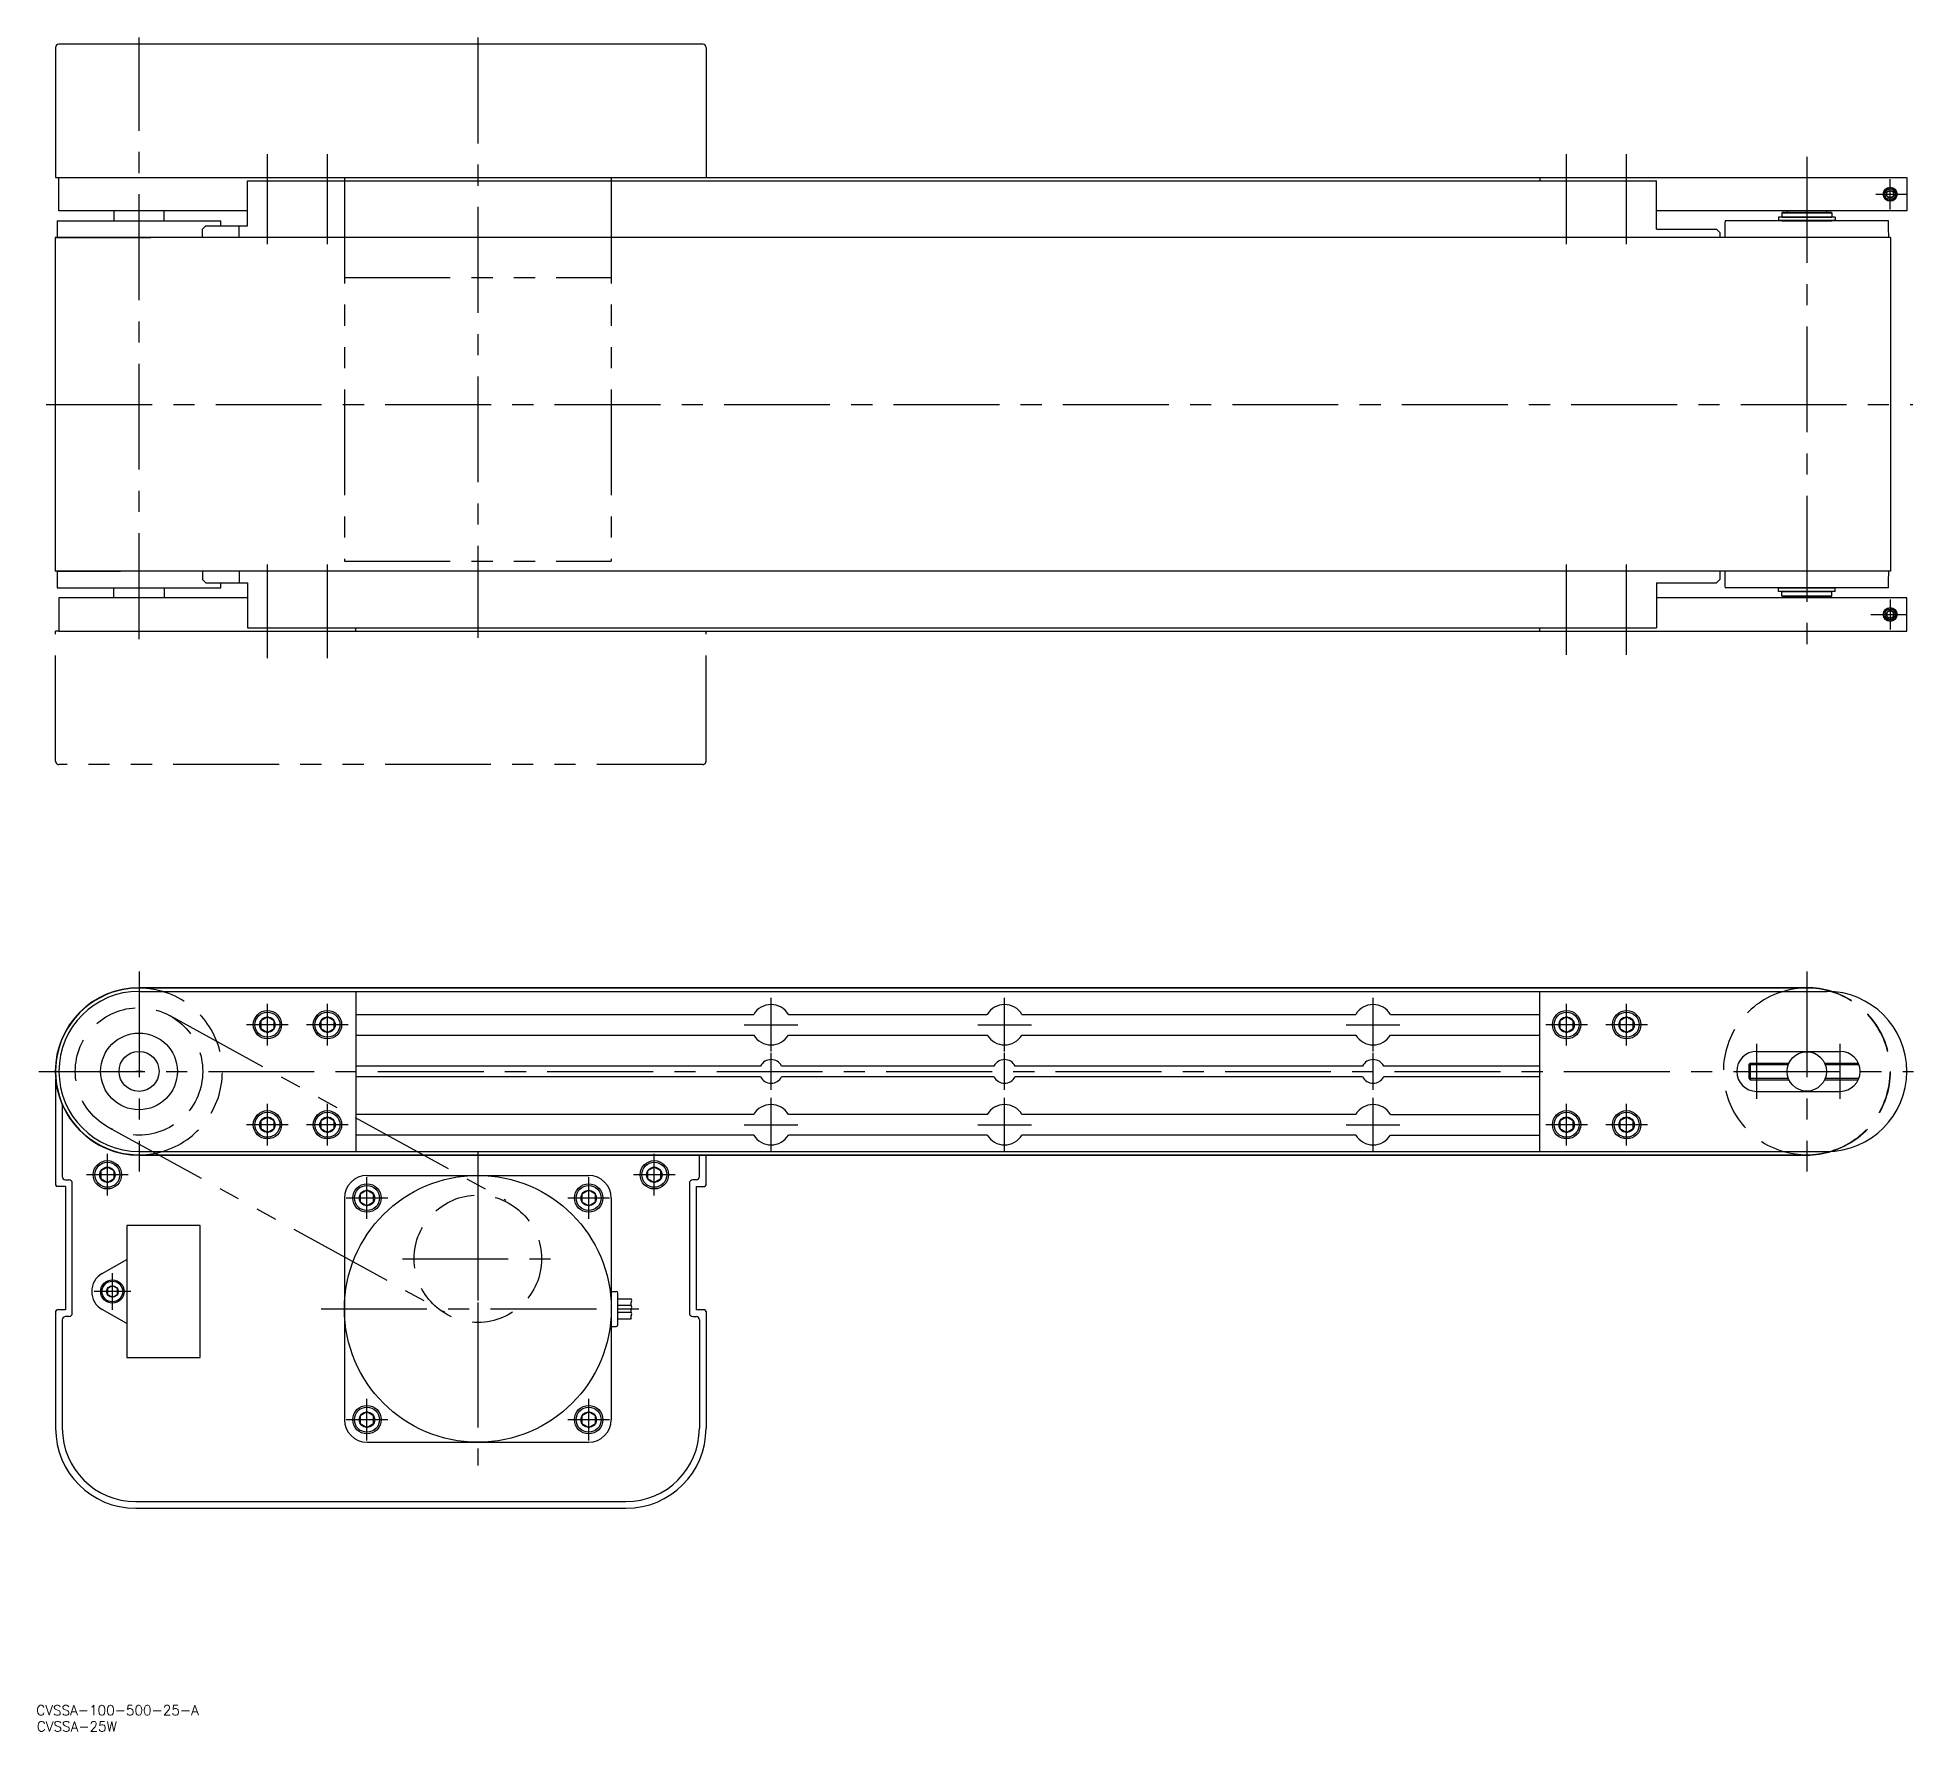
# Model space of a CAD drawing. Extents: x -30 to 532, y -198 to 310.
import ezdxf

# ---------------------------------------------------------------- set-up
doc = ezdxf.new("R2010")
doc.units = 0
for name, pattern in [('CENTER', [50.8, 31.75, -6.35, 6.35, -6.35]), ('DASHED', [19.05, 12.7, -6.35]), ('PHANTOM', [63.5, 31.75, -6.35, 6.35, -6.35, 6.35, -6.35])]:
    doc.linetypes.add(name, pattern=pattern)
doc.layers.get('0').update_dxf_attribs({"linetype": 'CONTINUOUS'})
doc.layers.add('CENTER', color=1, linetype='CENTER')
doc.styles.get("Standard").update_dxf_attribs({"font": 'txt.shx', "height": 3, "bigfont": 'bigfont.shx'})

# ---------------------------------------------------------------- blocks, each defined once
blk = doc.blocks.new('*U57')
at = {"color": 7, "linetype": 'CONTINUOUS'}
blk.add_text('CVSSA-100-500-25-A', height=3, dxfattribs=at).set_placement((-30.81, -193.06))
blk = doc.blocks.new('*U58')
at = {"color": 7, "linetype": 'CONTINUOUS'}
blk.add_text('CVSSA-25W', height=3, dxfattribs=at).set_placement((-30.67, -197.92))

msp = doc.modelspace()

# ---------------------------------------------------------------- linework, layer by layer
at = {"color": 7, "linetype": 'CONTINUOUS'}
for p, q in [((-25, 307), (-25, 268)), ((169, 308), (-24, 308)), ((164.71, 308), (-20, 308)), ((170, 307), (170, 268)), ((-25, 268), (530, 268)), ((-24, 258), (-24, 268)), ((32.5, 253.5), (32.5, 267)), ((32.5, 267), (455, 267)), ((70.78, 268), (130.78, 268)), ((420, 268), (420, 267)), ((455, 252.5), (455, 267)), ((530, 268), (530, 258)), ((530, 268), (530, 258)), ((524, 263.58), (525, 264.15)), ((524, 262.42), (524, 263.58)), ((525, 261.85), (524, 262.42)), ((525, 264.15), (526, 263.58)), ((526, 262.42), (525, 261.85)), ((526, 263.58), (526, 262.42)), ((-24.5, 255), (24.5, 255)), ((32.5, 258), (-24, 258)), ((-7.5, 258), (-7.5, 255)), ((7.5, 255), (7.5, 258)), ((19.04, 252.5), (20.04, 253.5)), ((20.04, 253.5), (32.5, 253.5)), ((30, 250), (30, 253.5)), ((530, 258), (455, 258)), ((524.5, 255), (475.5, 255)), ((508.5, 256.15), (491.5, 256.15)), ((491.5, 256.15), (491.5, 255.15)), ((508.5, 255.15), (491.5, 255.15)), ((492.7, 257.65), (492.5, 257.45)), ((492.7, 257.65), (492.5, 257.45)), ((492.5, 257.45), (492.5, 256.15)), ((492.5, 257.45), (507.5, 257.45)), ((492.5, 257.45), (507.5, 257.45)), ((492.5, 256.15), (507.5, 256.15)), ((492.5, 255), (507.5, 255)), ((492.7, 257.65), (507.3, 257.65)), ((492.7, 257.65), (507.3, 257.65)), ((492.85, 255.15), (492.85, 255)), ((494.1, 258), (494.1, 257.65)), ((494.1, 258), (494.1, 257.65)), ((500, 258.59), (500, 253.07)), ((505.9, 258), (505.9, 257.65)), ((505.9, 258), (505.9, 257.65)), ((507.15, 255.15), (507.15, 255)), ((507.3, 257.65), (507.5, 257.45)), ((507.3, 257.65), (507.5, 257.45)), ((507.5, 257.45), (507.5, 256.15)), ((508.5, 256.15), (508.5, 255.15)), ((-25.1, 250), (3.5, 250)), ((525.1, 250), (-25.1, 250)), ((-25.1, 250), (-25.1, 150)), ((19.04, 250), (19.04, 252.5)), ((455, 252.5), (472.96, 252.5)), ((472.96, 252.5), (473.96, 251.5)), ((473.96, 251.5), (473.96, 250)), ((525.1, 250), (525.1, 150)), ((525.1, 150), (-25.1, 150)), ((-24.6, 150), (-5.6, 150)), ((19.04, 150), (19.04, 147.5)), ((19.04, 147.5), (20.04, 146.5)), ((20.04, 146.5), (32.5, 146.5)), ((30, 150), (30, 146.5)), ((32.5, 146.5), (32.5, 133)), ((455, 146.5), (455, 133)), ((455, 146.5), (472.96, 146.5)), ((472.96, 146.5), (473.96, 147.5)), ((473.96, 150), (473.96, 147.5)), ((-24.5, 145), (24.5, 145)), ((32.5, 142), (-24, 142)), ((-24, 142), (-24, 132)), ((-7.5, 142), (-7.5, 145)), ((7.5, 145), (7.5, 142)), ((530, 142), (455, 142)), ((524.5, 145), (475.5, 145)), ((508.5, 144.85), (491.5, 144.85)), ((491.5, 143.85), (491.5, 144.85)), ((508.5, 143.85), (491.5, 143.85)), ((492.5, 145), (507.5, 145)), ((492.5, 143.85), (507.5, 143.85)), ((492.5, 142.55), (492.5, 143.85)), ((492.7, 142.35), (492.5, 142.55)), ((492.5, 142.55), (507.5, 142.55)), ((492.7, 142.35), (507.3, 142.35)), ((492.85, 144.85), (492.85, 145)), ((494.1, 142), (494.1, 142.35)), ((505.9, 142), (505.9, 142.35)), ((507.15, 144.85), (507.15, 145)), ((507.3, 142.35), (507.5, 142.55)), ((507.5, 142.55), (507.5, 143.85)), ((508.5, 143.85), (508.5, 144.85)), ((530, 132), (530, 142)), ((525, 138.15), (524, 137.58)), ((524, 137.58), (524, 136.42)), ((524, 136.42), (525, 135.85)), ((526, 137.58), (525, 138.15)), ((525, 135.85), (526, 136.42)), ((526, 136.42), (526, 137.58)), ((-24, 132), (530, 132)), ((32.5, 133), (455, 133)), ((65, 132), (65, 133)), ((420, 132), (420, 133)), ((500, 25.1), (0, 25.1)), ((500, 25), (0, 25)), ((0, 24), (420, 24)), ((65, 24), (65, -24)), ((420, -24), (420, 24)), ((420, 24), (506, 24)), ((65, 17.1), (184.3, 17.1)), ((194.7, 17.1), (254.3, 17.1)), ((264.7, 17.1), (364.8, 17.1)), ((375.2, 17.1), (420, 17.1)), ((36.48, 15.15), (36.48, 12.85)), ((38.5, 16.31), (36.5, 15.15)), ((36.5, 12.85), (38.5, 11.69)), ((40.5, 15.15), (38.5, 16.31)), ((38.5, 11.69), (40.5, 12.85)), ((40.5, 12.85), (40.5, 15.15)), ((56.5, 16.31), (54.5, 15.15)), ((54.5, 15.15), (54.5, 12.85)), ((54.5, 12.85), (56.5, 11.69)), ((58.5, 15.15), (56.5, 16.31)), ((56.5, 11.69), (58.5, 12.85)), ((58.5, 12.85), (58.5, 15.15)), ((428, 16.31), (426, 15.15)), ((426, 15.15), (426, 12.85)), ((426, 12.85), (428, 11.69)), ((430, 15.15), (428, 16.31)), ((428, 11.69), (430, 12.85)), ((430, 12.85), (430, 15.15)), ((446, 16.31), (444, 15.15)), ((444, 15.15), (444, 12.85)), ((444, 12.85), (446, 11.69)), ((448, 15.15), (446, 16.31)), ((446, 11.69), (448, 12.85)), ((448, 12.85), (448, 15.15)), ((65, 10.9), (184.3, 10.9)), ((194.7, 10.9), (254.3, 10.9)), ((264.7, 10.9), (364.8, 10.9)), ((375.2, 10.9), (420, 10.9)), ((485, 6), (510, 6)), ((186.33, 1.6), (65, 1.6)), ((256.33, 1.6), (192.67, 1.6)), ((366.83, 1.6), (262.67, 1.6)), ((420, 1.6), (373.17, 1.6)), ((412.83, 1.6), (405.65, 1.6)), ((483.03, 2.5), (482.6, 2.07)), ((482.6, 2.07), (482.6, -2.07)), ((483.03, 2.5), (483.03, -2.5)), ((483.03, 2.5), (494.66, 2.5)), ((505.34, 2.5), (515.45, 2.5)), ((-25, -2.24), (-25, -34)), ((186.33, -1.6), (65, -1.6)), ((256.33, -1.6), (192.67, -1.6)), ((366.83, -1.6), (262.67, -1.6)), ((420, -1.6), (373.17, -1.6)), ((412.83, -1.6), (405.65, -1.6)), ((482.6, -2.07), (483.03, -2.5)), ((483.03, -2.5), (494.66, -2.5)), ((505.34, -2.5), (515.45, -2.5)), ((-23.01, -10.03), (-23.01, -31.5)), ((485, -6), (510, -6)), ((38.5, -13.69), (36.5, -14.85)), ((36.5, -14.85), (36.5, -17.15)), ((40.5, -14.85), (38.5, -13.69)), ((40.5, -17.15), (40.5, -14.85)), ((56.5, -13.69), (54.5, -14.85)), ((54.5, -14.85), (54.5, -17.15)), ((58.5, -14.85), (56.5, -13.69)), ((58.5, -17.15), (58.5, -14.85)), ((184.3, -12.9), (65, -12.9)), ((254.3, -12.9), (194.7, -12.9)), ((364.8, -12.9), (264.7, -12.9)), ((375.2, -12.9), (420, -12.9)), ((428, -13.69), (426, -14.85)), ((426, -14.85), (426, -17.15)), ((430, -14.85), (428, -13.69)), ((430, -17.15), (430, -14.85)), ((446, -13.69), (444, -14.85)), ((444, -14.85), (444, -17.15)), ((448, -14.85), (446, -13.69)), ((448, -17.15), (448, -14.85)), ((36.5, -17.15), (38.5, -18.31)), ((38.5, -18.31), (40.5, -17.15)), ((54.5, -17.15), (56.5, -18.31)), ((56.5, -18.31), (58.5, -17.15)), ((184.3, -19.1), (65, -19.1)), ((254.3, -19.1), (194.7, -19.1)), ((364.8, -19.1), (264.7, -19.1)), ((375.2, -19.1), (420, -19.1)), ((426, -17.15), (428, -18.31)), ((428, -18.31), (430, -17.15)), ((444, -17.15), (446, -18.31)), ((446, -18.31), (448, -17.15)), ((0, -24), (420, -24)), ((0, -25), (500, -25)), ((0, -25.1), (500, -25.1)), ((47, -24), (160.5, -24)), ((168, -31.5), (168, -25.1)), ((170, -34), (170, -25.1)), ((420, -24), (506, -24)), ((-22.01, -32.5), (-21, -32.5)), ((-20, -72.5), (-20, -33.5)), ((-9.48, -28.69), (-11.48, -29.85)), ((-11.48, -29.85), (-11.48, -32.15)), ((-11.48, -32.15), (-9.48, -33.31)), ((-7.48, -29.85), (-9.48, -28.69)), ((-9.48, -33.31), (-7.48, -32.15)), ((-7.48, -32.15), (-7.48, -29.85)), ((68.35, -31.2), (134.81, -31.2)), ((154.49, -28.69), (152.49, -29.85)), ((152.49, -29.85), (152.49, -32.15)), ((152.49, -32.15), (154.49, -33.31)), ((156.49, -29.85), (154.49, -28.69)), ((154.49, -33.31), (156.49, -32.15)), ((156.49, -32.15), (156.49, -29.85)), ((165, -33.5), (165, -72.5)), ((167, -32.5), (166, -32.5)), ((-22, -34.5), (-24.5, -34.5)), ((-22, -34.5), (-22, -71.5)), ((61.58, -37.97), (61.58, -104.43)), ((68.35, -35.66), (66.35, -36.81)), ((66.35, -36.81), (66.35, -39.12)), ((66.35, -39.12), (68.35, -40.28)), ((70.35, -36.81), (68.35, -35.66)), ((68.35, -40.28), (70.35, -39.12)), ((70.35, -39.12), (70.35, -36.81)), ((134.81, -35.66), (132.81, -36.81)), ((132.81, -36.81), (132.81, -39.12)), ((132.81, -39.12), (134.81, -40.28)), ((136.81, -36.81), (134.81, -35.66)), ((134.81, -40.28), (136.81, -39.12)), ((136.81, -39.12), (136.81, -36.81)), ((141.58, -37.97), (141.58, -104.43)), ((167, -34.5), (169.5, -34.5)), ((167, -34.5), (167, -71.5)), ((18.31, -46.25), (-3.69, -46.25)), ((-3.69, -46.25), (-3.69, -85.75)), ((18.31, -85.75), (18.31, -46.25)), ((-11.09, -60.63), (-3.69, -56.36)), ((-7.99, -64.27), (-9.49, -65.13)), ((-9.49, -65.13), (-9.49, -66.87)), ((-9.49, -66.87), (-7.99, -67.73)), ((-6.49, -65.13), (-7.99, -64.27)), ((-7.99, -67.73), (-6.49, -66.87)), ((-6.49, -66.87), (-6.49, -65.13)), ((141.58, -65.95), (143.08, -65.95)), ((143.58, -75.95), (143.58, -66.45)), ((-25, -72), (-25, -107)), ((-22, -71.5), (-24.5, -71.5)), ((-3.69, -75.64), (-11.09, -71.37)), ((143.58, -68.2), (147.58, -68.2)), ((147.58, -70.2), (143.58, -70.2)), ((143.58, -72.2), (147.58, -72.2)), ((169.5, -71.5), (167, -71.5)), ((170, -72), (170, -107)), ((-23, -74.5), (-23, -107)), ((-21, -73.5), (-22, -73.5)), ((141.58, -76.45), (143.08, -76.45)), ((143.58, -74.2), (147.58, -74.2)), ((166, -73.5), (167, -73.5)), ((168, -74.5), (168, -107)), ((-3.69, -85.75), (18.31, -85.75)), ((68.35, -102.12), (66.35, -103.28)), ((66.35, -103.28), (66.35, -105.59)), ((66.35, -105.59), (68.35, -106.74)), ((70.35, -103.28), (68.35, -102.12)), ((68.35, -106.74), (70.35, -105.59)), ((70.35, -105.59), (70.35, -103.28)), ((134.81, -102.12), (132.81, -103.28)), ((132.81, -103.28), (132.81, -105.59)), ((132.81, -105.59), (134.81, -106.74)), ((136.81, -103.28), (134.81, -102.12)), ((134.81, -106.74), (136.81, -105.59)), ((136.81, -105.59), (136.81, -103.28)), ((68.35, -111.2), (134.81, -111.2)), ((-1, -129), (146, -129)), ((-1, -131), (146, -131))]:
    msp.add_line(p, q, dxfattribs=at)
at = {"color": 3, "linetype": 'PHANTOM'}
for p, q in [((61.58, 268), (61.58, 153)), ((141.58, 268), (141.58, 153)), ((61.58, 238), (141.58, 238)), ((61.58, 153), (141.58, 153)), ((-25, 93), (-25, 132)), ((-24, 132), (-25, 132)), ((170, 93), (170, 132)), ((169, 92), (-24, 92)), ((9.2, 16.74), (109.98, -38.66)), ((-9.2, -16.74), (91.58, -72.14))]:
    msp.add_line(p, q, dxfattribs=at)
at = {"color": 3, "linetype": 'CONTINUOUS'}
for p, q in [((482.6, 2.07), (494.47, 2.07)), ((505.53, 2.07), (515.63, 2.07)), ((482.6, -2.07), (494.47, -2.07)), ((505.53, -2.07), (515.63, -2.07))]:
    msp.add_line(p, q, dxfattribs=at)
at = {"color": 7, "linetype": 'CONTINUOUS'}
for centre, radius in [((525, 263), 2.1), ((525, 263), 2), ((525, 263), 2), ((525, 263), 1.15), ((525, 137), 2.1), ((525, 137), 2), ((525, 137), 2), ((525, 137), 1.15), ((38.5, 14), 4.25), ((38.5, 14), 3.75), ((56.5, 14), 4.25), ((56.5, 14), 3.75), ((428, 14), 4.25), ((428, 14), 3.75), ((446, 14), 4.25), ((446, 14), 3.75), ((0, 0), 11.5), ((38.5, 14), 2.31), ((56.5, 14), 2.31), ((428, 14), 2.31), ((446, 14), 2.31), ((0, 0), 6), ((500, 0), 5.9), ((38.5, -16), 4.25), ((38.5, -16), 3.75), ((38.5, -16), 2.31), ((56.5, -16), 4.25), ((56.5, -16), 3.75), ((56.5, -16), 2.31), ((428, -16), 4.25), ((428, -16), 3.75), ((428, -16), 2.31), ((446, -16), 4.25), ((446, -16), 3.75), ((446, -16), 2.31), ((-9.48, -31), 4.25), ((-9.48, -31), 3.75), ((154.49, -31), 4.25), ((154.49, -31), 3.75), ((-9.48, -31), 2.31), ((101.58, -71.2), 40), ((68.35, -37.97), 4.25), ((134.81, -37.97), 4.25), ((154.49, -31), 2.31), ((68.35, -37.97), 3.75), ((68.35, -37.97), 2.31), ((134.81, -37.97), 3.75), ((134.81, -37.97), 2.31), ((-7.99, -66), 3.5), ((-7.99, -66), 3.1), ((-7.99, -66), 1.73), ((68.35, -104.43), 4.25), ((68.35, -104.43), 3.75), ((134.81, -104.43), 4.25), ((134.81, -104.43), 3.75), ((68.35, -104.43), 2.31), ((134.81, -104.43), 2.31)]:
    msp.add_circle(centre, radius, dxfattribs=at)
at = {"color": 3, "linetype": 'CONTINUOUS'}
for centre in [(525, 263), (525, 137)]:
    msp.add_circle(centre, 1.62, dxfattribs=at)
at = {"color": 3, "linetype": 'DASHED'}
for centre in [(0, 0), (101.58, -56.2)]:
    msp.add_circle(centre, 19.1, dxfattribs=at)
at = {"color": 7, "linetype": 'CONTINUOUS'}
for centre, radius, start, end in [((-24, 307), 1, 90, 180), ((169, 307), 1, 0, 90), ((3000.25, 200), 3025.25, 178.95829, 179.053), ((-3000.25, 200), 3025.25, 1.0133, 1.04171), ((3500.25, 200), 3025.25, 178.95829, 179.053), ((-2500.25, 200), 3025.25, 0.947, 1.04171), ((3000.25, 200), 3025.25, 180.947, 181.04171), ((-3000.25, 200), 3025.25, 358.95829, 358.9867), ((3500.25, 200), 3025.25, 180.947, 181.04171), ((-2500.25, 200), 3025.25, 358.95829, 359.053), ((0, 0), 25.1, 90, 270), ((0, 0), 25, 73.7398, 286.2602), ((0, 0), 24, 90, 270), ((500, 0), 25, 73.5408, 106.2602), ((500, 0), 25.1, 72.6122, 90), ((506, 0), 24, 270, 90), ((189.5, 14), 6.05, 30.8236, 149.1764), ((259.5, 14), 6.05, 30.8236, 149.1764), ((370, 14), 6.05, 30.8236, 149.1764), ((189.5, 14), 6.05, 210.8236, 329.1764), ((259.5, 14), 6.05, 210.8236, 329.1764), ((370, 14), 6.05, 210.8236, 329.1764), ((485, 0), 6, 90, 270), ((510, 0), 6, 270, 90), ((189.5, 0), 3.55, 26.7889, 153.2111), ((259.5, 0), 3.55, 26.7889, 153.2111), ((370, 0), 3.55, 26.7889, 153.2111), ((189.5, 0), 3.55, 206.7889, 333.2111), ((259.5, 0), 3.55, 206.7889, 333.2111), ((370, 0), 3.55, 206.7889, 333.2111), ((189.5, -16), 6.05, 30.8236, 149.1764), ((259.5, -16), 6.05, 30.8236, 149.1764), ((370, -16), 6.05, 30.8236, 149.1764), ((189.5, -16), 6.05, 210.8236, 329.1764), ((259.5, -16), 6.05, 210.8236, 329.1764), ((370, -16), 6.05, 210.8236, 329.1764), ((500, 0), 25, 253.7398, 286.4592), ((500, 0), 25.1, 270, 287.3878), ((-22.01, -31.5), 1, 180, 270), ((-21, -33.5), 1, 0, 90), ((68.35, -37.97), 6.77, 90, 180), ((134.81, -37.97), 6.77, 0, 90), ((166, -33.5), 1, 90, 180), ((167, -31.5), 1, 270, 0), ((-24.5, -34), 0.5, 180, 270), ((169.5, -34), 0.5, 270, 0), ((-7.99, -66), 6.2, 120, 240), ((143.08, -66.45), 0.5, 0, 90), ((-24.5, -72), 0.5, 90, 180), ((-21, -72.5), 1, 270, 0), ((166, -72.5), 1, 180, 270), ((169.5, -72), 0.5, 0, 90), ((-22, -74.5), 1, 90, 180), ((143.08, -75.95), 0.5, 270, 0), ((167, -74.5), 1, 0, 90), ((68.35, -104.43), 6.77, 180, 270), ((134.81, -104.43), 6.77, 270, 0), ((-1, -107), 24, 180, 270), ((-1, -107), 22, 180, 270), ((146, -107), 22, 270, 0), ((146, -107), 24, 270, 0)]:
    msp.add_arc(centre, radius, start, end, dxfattribs=at)
at = {"color": 3, "linetype": 'PHANTOM'}
for centre, start, end in [((-24, 93), 180, 270), ((169, 93), 270, 0)]:
    msp.add_arc(centre, 1, start, end, dxfattribs=at)
at = {"color": 3, "linetype": 'DASHED'}
for centre, radius, start, end in [((0, 0), 25, 286.2602, 73.7398), ((500, 0), 25, 106.2602, 253.7398), ((500, 0), 25, 286.4592, 73.5408), ((500, 0), 25.1, 287.3878, 72.6122)]:
    msp.add_arc(centre, radius, start, end, dxfattribs=at)
at = {"color": 3, "linetype": 'CONTINUOUS'}
for centre, start, end in [((148.45, -69.7), 150, 210), ((148.45, -71.7), 150, 210), ((146.71, -68.7), 330, 30), ((146.71, -70.7), 330, 30), ((146.71, -72.7), 330, 30), ((148.45, -73.7), 150, 210)]:
    msp.add_arc(centre, 1, start, end, dxfattribs=at)
at = {"layer": 'CENTER', "color": 1, "linetype": 'CENTER'}
for p, q in [((0, 129.63), (0, 310)), ((101.58, 310), (101.58, 130)), ((38.5, 248), (38.5, 275.05)), ((56.5, 248), (56.5, 275.05)), ((428, 248), (428, 275.05)), ((446, 248), (446, 275.05)), ((500, 274.18), (500, 124.59)), ((525, 258.46), (525, 267.54)), ((520.71, 263), (530, 263)), ((-27.79, 200), (531.81, 200)), ((38.5, 123.95), (38.5, 152)), ((56.5, 123.95), (56.5, 152)), ((428, 124.95), (428, 152)), ((446, 124.95), (446, 152)), ((525, 141.54), (525, 132.46)), ((519.19, 137), (530, 137)), ((0, 30), (0, -30)), ((500, 30), (500, -30)), ((38.5, 7.75), (38.5, 20.25)), ((56.5, 7.75), (56.5, 20.25)), ((189.5, 5.95), (189.5, 22.05)), ((259.5, 5.95), (259.5, 22.05)), ((370, 5.95), (370, 22.05)), ((428, 7.75), (428, 20.25)), ((446, 7.75), (446, 20.25)), ((44.75, 14), (32.25, 14)), ((62.75, 14), (50.25, 14)), ((181.45, 14), (197.55, 14)), ((251.45, 14), (267.55, 14)), ((361.95, 14), (378.05, 14)), ((434.25, 14), (421.75, 14)), ((452.25, 14), (439.75, 14)), ((485, -8.25), (485, 8.25)), ((510, -8.25), (510, 8.25)), ((-30, 0), (532, 0)), ((1, 0), (-1, 0)), ((0, 1), (0, -1)), ((189.5, -5.55), (189.5, 5.55)), ((259.5, -5.55), (259.5, 5.55)), ((370, -5.55), (370, 5.55)), ((38.5, -22.25), (38.5, -9.75)), ((56.5, -22.25), (56.5, -9.75)), ((189.5, -24.05), (189.5, -7.95)), ((259.5, -24.05), (259.5, -7.95)), ((370, -24.05), (370, -7.95)), ((428, -22.25), (428, -9.75)), ((446, -22.25), (446, -9.75)), ((44.75, -16), (32.25, -16)), ((62.75, -16), (50.25, -16)), ((181.45, -16), (197.55, -16)), ((251.45, -16), (267.55, -16)), ((361.95, -16), (378.05, -16)), ((434.25, -16), (421.75, -16)), ((452.25, -16), (439.75, -16)), ((-9.48, -37.25), (-9.48, -24.75)), ((101.58, -24.2), (101.58, -118.2)), ((154.49, -37.25), (154.49, -24.75)), ((-3.23, -31), (-15.73, -31)), ((68.35, -44.22), (68.35, -31.72)), ((101.58, -31.2), (101.58, -101.2)), ((134.81, -44.22), (134.81, -31.72)), ((160.74, -31), (148.24, -31)), ((74.6, -37.97), (62.1, -37.97)), ((141.06, -37.97), (128.56, -37.97)), ((78.96, -56.2), (124.2, -56.2)), ((-7.99, -71.5), (-7.99, -60.5)), ((-2.49, -66), (-13.49, -66)), ((54.58, -71.2), (152.32, -71.2)), ((68.35, -110.68), (68.35, -98.18)), ((134.81, -110.68), (134.81, -98.18)), ((74.6, -104.43), (62.1, -104.43)), ((141.06, -104.43), (128.56, -104.43))]:
    msp.add_line(p, q, dxfattribs=at)

# ---------------------------------------------------------------- block references
at = {"color": 7, "linetype": 'CONTINUOUS'}
for name in ['*U57', '*U58']:
    msp.add_blockref(name, (0, 0), dxfattribs=at)

doc.saveas('drawing.dxf')
